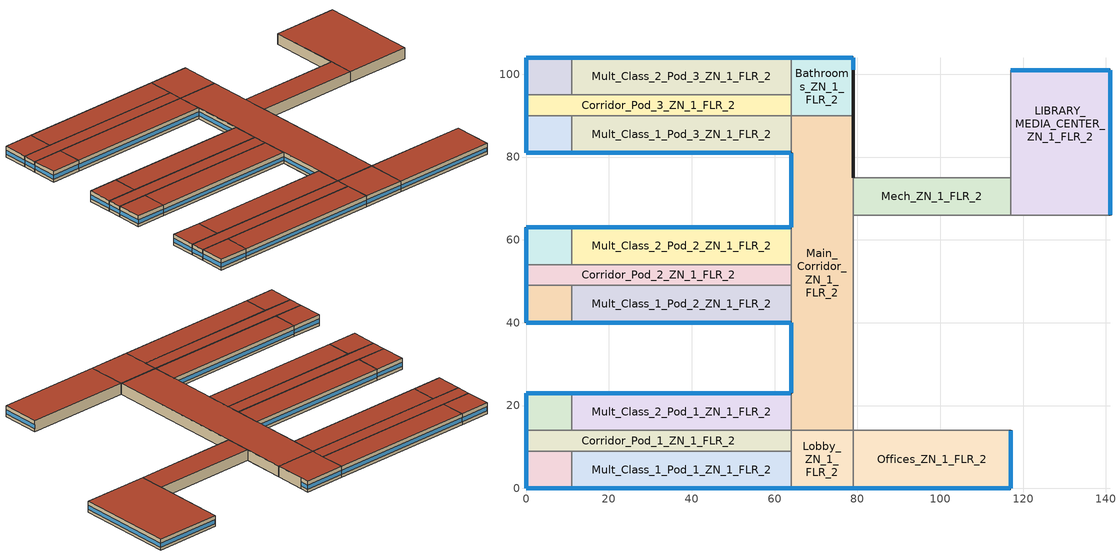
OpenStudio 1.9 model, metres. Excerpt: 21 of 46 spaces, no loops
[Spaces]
Mult_Class_2_Pod_3_ZN_1_FLR_2
 floor to Mult_Class_2_Pod_3_ZN_1_FLR_1: 64,104 64,95 11,95 11,104 z4
 wall outside: 64,104 11,104 z4:8
 wall to Bathrooms_ZN_1_FLR_2: 64,95 64,104 z4:8
 wall to Corner_Class_2_Pod_3_ZN_1_FLR_2: 11,104 11,95 z4:8
 wall to Corridor_Pod_3_ZN_1_FLR_2: 11,95 64,95 z4:8
 window: 63.95,104 11.05,104 z5.1:6.5
 roof outside: 64,95 64,104 11,104 11,95 z8
Main_Corridor_ZN_1_FLR_2
 floor to Main_Corridor_ZN_1_FLR_1: 79,90 79,14 64,14 64,90 z4
 wall outside: 64,40 64,23 / 79,75 79,90 / 64,81 64,63 z4:8
 wall to Corridor_Pod_2_ZN_1_FLR_2: 64,54 64,49 z4:8
 wall to Mech_ZN_1_FLR_2: 79,66 79,75 z4:8
 wall to Lobby_ZN_1_FLR_2: 64,14 79,14 z4:8
 wall to Mult_Class_1_Pod_2_ZN_1_FLR_2: 64,49 64,40 z4:8
 wall to Bathrooms_ZN_1_FLR_2: 79,90 64,90 z4:8
 wall to Gym_ZN_1_FLR_1: 79,14 79,66 z4:8
 wall to Mult_Class_1_Pod_3_ZN_1_FLR_2: 64,90 64,81 z4:8
 wall to Mult_Class_2_Pod_2_ZN_1_FLR_2: 64,63 64,54 z4:8
 wall to Mult_Class_2_Pod_1_ZN_1_FLR_2: 64,23 64,14 z4:8
 window: 64,39.95 64,23.05 / 64,80.95 64,63.05 z5.1:6.51
 roof outside: 79,14 79,90 64,90 64,14 z8
Corner_Class_2_Pod_3_ZN_1_FLR_2
 floor to Corner_Class_2_Pod_3_ZN_1_FLR_1: 11,104 11,95 0,95 0,104 z4
 wall outside: 11,104 0,104 0,95 z4:8
 wall to Corridor_Pod_3_ZN_1_FLR_2: 0,95 11,95 z4:8
 window: 10.95,104 0.05,104 z5.1:6.51; 0,103.95 0,95.05 z5.1:6.52
 roof outside: 11,95 11,104 0,104 0,95 z8
Lobby_ZN_1_FLR_2
 floor to Lobby_ZN_1_FLR_1: 79,14 79,0 64,0 64,14 z4
 wall outside: 64,0 79,0 z4:8
 wall to Offices_ZN_1_FLR_2: 79,0 79,14 z4:8
 wall to Corridor_Pod_1_ZN_1_FLR_2: 64,14 64,9 z4:8
 wall to Mult_Class_1_Pod_1_ZN_1_FLR_2: 64,9 64,0 z4:8
 window: 64.05,0 78.95,0 z5.1:6.51
 roof outside: 79,0 79,14 64,14 64,0 z8
Mech_ZN_1_FLR_2
 floor to Mech_ZN_1_FLR_1: 117,75 117,66 79,66 79,75 z4
 wall to LIBRARY_MEDIA_CENTER_ZN_1_FLR_2: 117,66 117,75 z4:8
 wall to Auditorium_ZN_1_FLR_1: 117,75 79,75 z4:8
 wall to Gym_ZN_1_FLR_1: 79,66 117,66 z4:8
 roof outside: 117,66 117,75 79,75 79,66 z8
Mult_Class_1_Pod_1_ZN_1_FLR_2
 floor to Mult_Class_1_Pod_1_ZN_1_FLR_1: 64,9 64,0 11,0 11,9 z4
 wall outside: 11,0 64,0 z4:8
 wall to Corridor_Pod_1_ZN_1_FLR_2: 64,9 11,9 z4:8
 wall to Corner_Class_1_Pod_1_ZN_1_FLR_2: 11,9 11,0 z4:8
 window: 11.05,0 63.95,0 z5.1:6.5
 roof outside: 64,0 64,9 11,9 11,0 z8
Corridor_Pod_2_ZN_1_FLR_2
 floor to Corridor_Pod_2_ZN_1_FLR_1: 64,54 64,49 0,49 0,54 z4
 wall outside: 0,54 0,49 z4:8
 wall to Mult_Class_2_Pod_2_ZN_1_FLR_2: 64,54 11,54 z4:8
 wall to Corner_Class_1_Pod_2_ZN_1_FLR_2: 0,49 11,49 z4:8
 wall to Corner_Class_2_Pod_2_ZN_1_FLR_2: 11,54 0,54 z4:8
 wall to Mult_Class_1_Pod_2_ZN_1_FLR_2: 11,49 64,49 z4:8
 window: 0,53.95 0,49.05 z5.1:6.53
 roof outside: 64,49 64,54 0,54 0,49 z8
LIBRARY_MEDIA_CENTER_ZN_1_FLR_2
 floor to Cafeteria_ZN_1_FLR_1: 141,101 141,75 117,75 117,101 z4
 floor to Kitchen_ZN_1_FLR_1: 141,75 141,66 117,66 117,75 z4
 wall outside: 141,66 141,101 117,101 z4:8
 wall to Aux_Gym_ZN_1_FLR_1: 117,66 141,66 z4:8
 wall to Auditorium_ZN_1_FLR_1: 117,101 117,75 z4:8
 window: 140.95,101 117.05,101 z5.1:6.51; 141,66.05 141,100.95 z5.1:6.52
 roof outside: 141,66 141,101 117,101 117,66 z8
Corridor_Pod_3_ZN_1_FLR_2
 floor to Corridor_Pod_3_ZN_1_FLR_1: 64,95 64,90 0,90 0,95 z4
 wall outside: 0,95 0,90 z4:8
 wall to Mult_Class_1_Pod_3_ZN_1_FLR_2: 11,90 64,90 z4:8
 wall to Corner_Class_1_Pod_3_ZN_1_FLR_2: 0,90 11,90 z4:8
 wall to Bathrooms_ZN_1_FLR_2: 64,90 64,95 z4:8
 window: 0,94.95 0,90.05 z5.1:6.53
 roof outside: 64,90 64,95 0,95 0,90 z8
Corner_Class_2_Pod_2_ZN_1_FLR_2
 floor to Corner_Class_2_Pod_2_ZN_1_FLR_1: 11,63 11,54 0,54 0,63 z4
 wall outside: 11,63 0,63 0,54 z4:8
 wall to Mult_Class_2_Pod_2_ZN_1_FLR_2: 11,54 11,63 z4:8
 window: 10.95,63 0.05,63 z5.1:6.51; 0,62.95 0,54.05 z5.1:6.52
 roof outside: 11,54 11,63 0,63 0,54 z8
Corridor_Pod_1_ZN_1_FLR_2
 floor to Corridor_Pod_1_ZN_1_FLR_1: 64,14 64,9 0,9 0,14 z4
 wall outside: 0,14 0,9 z4:8
 wall to Corner_Class_2_Pod_1_ZN_1_FLR_2: 11,14 0,14 z4:8
 wall to Mult_Class_2_Pod_1_ZN_1_FLR_2: 64,14 11,14 z4:8
 wall to Corner_Class_1_Pod_1_ZN_1_FLR_2: 0,9 11,9 z4:8
 window: 0,13.95 0,9.05 z5.1:6.53
 roof outside: 64,9 64,14 0,14 0,9 z8
Corner_Class_1_Pod_2_ZN_1_FLR_2
 floor to Corner_Class_1_Pod_2_ZN_1_FLR_1: 11,49 11,40 0,40 0,49 z4
 wall outside: 0,49 0,40 11,40 z4:8
 wall to Mult_Class_1_Pod_2_ZN_1_FLR_2: 11,40 11,49 z4:8
 window: 0.05,40 10.95,40 z5.1:6.51; 0,48.95 0,40.05 z5.1:6.52
 roof outside: 11,40 11,49 0,49 0,40 z8
Mult_Class_1_Pod_2_ZN_1_FLR_2
 floor to Mult_Class_1_Pod_2_ZN_1_FLR_1: 64,49 64,40 11,40 11,49 z4
 wall outside: 11,40 64,40 z4:8
 window: 11.05,40 63.95,40 z5.1:6.5
 roof outside: 64,40 64,49 11,49 11,40 z8
Offices_ZN_1_FLR_2
 floor to Offices_ZN_1_FLR_1: 117,14 117,0 79,0 79,14 z4
 wall outside: 79,0 117,0 117,14 z4:8
 wall to Gym_ZN_1_FLR_1: 117,14 79,14 z4:8
 window: 117,0.05 117,13.95 z5.1:6.51; 79.05,0 116.95,0 z5.1:6.5
 roof outside: 117,0 117,14 79,14 79,0 z8
Corner_Class_2_Pod_1_ZN_1_FLR_2
 floor to Corner_Class_2_Pod_1_ZN_1_FLR_1: 11,23 11,14 0,14 0,23 z4
 wall outside: 11,23 0,23 0,14 z4:8
 wall to Mult_Class_2_Pod_1_ZN_1_FLR_2: 11,14 11,23 z4:8
 window: 0,22.95 0,14.05 z5.1:6.52; 10.95,23 0.05,23 z5.1:6.51
 roof outside: 11,14 11,23 0,23 0,14 z8
Corner_Class_1_Pod_3_ZN_1_FLR_2
 floor to Corner_Class_1_Pod_3_ZN_1_FLR_1: 11,90 11,81 0,81 0,90 z4
 wall outside: 0,90 0,81 11,81 z4:8
 wall to Mult_Class_1_Pod_3_ZN_1_FLR_2: 11,81 11,90 z4:8
 window: 0.05,81 10.95,81 z5.1:6.51; 0,89.95 0,81.05 z5.1:6.52
 roof outside: 11,81 11,90 0,90 0,81 z8
Corner_Class_1_Pod_1_ZN_1_FLR_2
 floor to Corner_Class_1_Pod_1_ZN_1_FLR_1: 11,9 11,0 0,0 0,9 z4
 wall outside: 0,9 0,0 11,0 z4:8
 window: 0,8.95 0,0.05 z5.1:6.52; 0.05,0 10.95,0 z5.1:6.51
 roof outside: 11,0 11,9 0,9 0,0 z8
Mult_Class_2_Pod_1_ZN_1_FLR_2
 floor to Mult_Class_2_Pod_1_ZN_1_FLR_1: 64,23 64,14 11,14 11,23 z4
 wall outside: 64,23 11,23 z4:8
 window: 63.95,23 11.05,23 z5.1:6.5
 roof outside: 64,14 64,23 11,23 11,14 z8
Mult_Class_2_Pod_2_ZN_1_FLR_2
 floor to Mult_Class_2_Pod_2_ZN_1_FLR_1: 64,63 64,54 11,54 11,63 z4
 wall outside: 64,63 11,63 z4:8
 window: 63.95,63 11.05,63 z5.1:6.5
 roof outside: 64,54 64,63 11,63 11,54 z8
Bathrooms_ZN_1_FLR_2
 floor to Bathrooms_ZN_1_FLR_1: 79,104 79,90 64,90 64,104 z4
 wall outside: 79,90 79,101 79,104 64,104 z4:8
 window: 78.95,104 64.05,104 z5.1:6.51; 79,101.05 79,103.95 z5.1:6.55
 roof outside: 79,90 79,104 64,104 64,90 z8
Mult_Class_1_Pod_3_ZN_1_FLR_2
 floor to Mult_Class_1_Pod_3_ZN_1_FLR_1: 64,90 64,81 11,81 11,90 z4
 wall outside: 11,81 64,81 z4:8
 window: 11.05,81 63.95,81 z5.1:6.5
 roof outside: 64,81 64,90 11,90 11,81 z8
[Site]
El Paso International Ap  Ut_TX_USA: Latitude {deg}=31.77; Longitude {deg}=-106.5; Time Zone {hr}=-7; Elevation {m}=1186; Terrain=City
[Building]
DOE Ref Pre-1980-SecondarySchool-ASHRAE 169-2006-3B created: 2015-12-12 20:04:53 -0700: North Axis {deg}=0; Default Construction Set=DOE Ref Pre-1980 - SecSchl - ASHRAE 169-2006-3B
[Site:GroundTemperature:BuildingSurface]
20.133, 20.114, 20.098, 20.195, 20.555, 20.958, 22.367, 22.7, 22.775, 21.957, 20.592, 20.216
[Site:WaterMainsTemperature]
Calculation Method=Correlation; Annual Average Outdoor Air Temperature {C}=17.9417; Maximum Difference In Monthly Average Outdoor Air Temperatures {deltaC}=21.1
[SizingPeriod:DesignDay] Barometric Pressure {Pa}=87865; Sky Clearness=0; Rain Indicator=0; Snow Indicator=0; Day of Month=21; Daylight Saving Time Indicator=0; Humidity Indicating Type=Wetbulb; Dry-Bulb Temperature Range Modifier Type=DefaultMultipliers
Name | Maximum Dry-Bulb Temperature {C} | Daily Dry-Bulb Temperature Range {deltaC} | Humidity Indicating Conditions at Maximum Dry-Bulb {BasedOnField A3} | Wind Speed {m/s} | Wind Direction {deg} | Month | Day Type | Solar Model Indicator | ASHRAE Taub | ASHRAE Taud
El Paso International Ap  Ut Ann Clg .4% Condns DB=>MWB | 38.1 | 13 | 18.1 | 3.9 | 280 | 7 | SummerDesignDay | ASHRAETau | 0.605 | 1.547
El Paso International Ap  Ut Ann Htg 99.6% Condns DB | -5.2 | 0 | -5.2 | 2.2 | 20 | 12 | WinterDesignDay | ASHRAEClearSky
[Material:NoMass] Thermal Absorptance=0.9; Solar Absorptance=0.7
Name | Roughness | Thermal Resistance {m2-K/W} | Visible Absorptance
CP02 CARPET PAD | VeryRough | 0.21648 | 0.8
Typical Insulation R-2.17 | Smooth | 0.381975 | 0.7
Typical Carpet Pad | Smooth | 0.21648 | 0.8
Typical Insulation R-8.88 | Smooth | 1.56434 | 0.7
Typical Insulation | Smooth | 0.0282222 | 0.7
[Material]
Name | Roughness | Thickness {m} | Conductivity {W/m-K} | Density {kg/m3} | Specific Heat {J/kg-K} | Thermal Absorptance | Solar Absorptance | Visible Absorptance
100mm Normalweight concrete floor | MediumSmooth | 0.1016 | 2.31 | 2322 | 832
G01 13mm gypsum board | Smooth | 0.0127 | 0.16 | 800 | 1090 | 0.9 | 0.7 | 0.5
4 in. Normalweight Concrete Floor | MediumRough | 0.1016 | 2.31 | 2322 | 832 | 0.9 | 0.7 | 0.7
25mm Stucco | Smooth | 0.0254 | 0.72 | 1856 | 840 | 0.9 | 0.7 | 0.7
5/8 in. Gypsum Board | MediumSmooth | 0.0159 | 0.16 | 800 | 1090 | 0.9 | 0.7 | 0.7
Roof Membrane | VeryRough | 0.0095 | 0.16 | 1121.29 | 1460 | 0.9 | 0.77 | 0.7
Metal Roof Surface; F08 Metal surface | Smooth | 0.0008 | 45.28 | 7824 | 500 | 0.9 | 0.7 | 0.7
HW CONCRETE | Rough | 0.1016 | 1.31125 | 2240 | 837.36 | 0.9 | 0.7 | 0.7
8 in. Concrete Block Basement Wall | MediumRough | 0.2032 | 1.326 | 1842 | 912 | 0.9 | 0.7 | 0.7
G05 25mm wood | MediumSmooth | 0.0254 | 0.15 | 608 | 1630 | 0.9 | 0.5 | 0.5
Std Wood 6inch | MediumSmooth | 0.15 | 0.12 | 540 | 1210 | 0.9 | 0.7 | 0.7
[Construction]
Typical Insulated Exterior Mass Floor: 4 in. Normalweight Concrete Floor, Typical Carpet Pad
Typical Insulated Steel Framed Exterior Wall R-4.35: 25mm Stucco, 5/8 in. Gypsum Board, Typical Insulation R-2.17, 5/8 in. Gypsum Board
Typical IEAD Roof R-10.0: Roof Membrane, Typical Insulation R-8.88, Metal Roof Surface
Typical Interior Floor: 100mm Normalweight concrete floor, CP02 CARPET PAD
Typical Interior Wall: G01 13mm gypsum board, G01 13mm gypsum board
Typical Interior Ceiling: CP02 CARPET PAD, 100mm Normalweight concrete floor
ext-slab-mass: HW CONCRETE, CP02 CARPET PAD
Typical Insulated Basement Mass Wall: 8 in. Concrete Block Basement Wall
U 1.22 SHGC 0.54 Simple Glazing Window: U 1.22 SHGC 0.54 Simple Glazing
Typical Insulated Metal Door: F08 Metal surface, Typical Insulation
Typical Overhead Door: Typical Insulation
Typical Interior Window: Clear 3mm
Typical Interior Door; Typical Interior Partition: G05 25mm wood
InteriorFurnishings: Std Wood 6inch
[DefaultConstructionSet]
DOE Ref Pre-1980 - SecSchl - ASHRAE 169-2006-3B: Default Exterior Surface Constructions=Default Surface Constructions 1; Default Interior Surface Constructions=Default Surface Constructions 2; Default Ground Contact Surface Constructions=Default Surface Constructions 3; Default Exterior SubSurface Constructions=Default Sub Surface Constructions 1; Default Interior SubSurface Constructions=Default Sub Surface Constructions 2; Interior Partition Construction=Typical Interior Partition
[DefaultSurfaceConstructions]
Name | Floor Construction | Wall Construction | Roof Ceiling Construction
Default Surface Constructions 1 | Typical Insulated Exterior Mass Floor | Typical Insulated Steel Framed Exterior Wall R-4.35 | Typical IEAD Roof R-10.0
Default Surface Constructions 2 | Typical Interior Floor | Typical Interior Wall | Typical Interior Ceiling
Default Surface Constructions 3 | ext-slab-mass | Typical Insulated Basement Mass Wall
[DefaultSubSurfaceConstructions]
Name | Fixed Window Construction | Operable Window Construction | Door Construction | Overhead Door Construction | Tubular Daylight Dome Construction | Tubular Daylight Diffuser Construction
Default Sub Surface Constructions 1 | U 1.22 SHGC 0.54 Simple Glazing Window | U 1.22 SHGC 0.54 Simple Glazing Window | Typical Insulated Metal Door | Typical Overhead Door | Typical Interior Window | Typical Interior Window
Default Sub Surface Constructions 2 | Typical Interior Window | Typical Interior Window | Typical Interior Door
[WindowMaterial:SimpleGlazingSystem]
U 1.22 SHGC 0.54 Simple Glazing: U-Factor {W/m2-K}=6.92748; Solar Heat Gain Coefficient=0.54; Visible Transmittance=0.38
[WindowMaterial:Glazing]
Clear 3mm: Optical Data Type=SpectralAverage; Thickness {m}=0.003; Solar Transmittance at Normal Incidence=0.837; Front Side Solar Reflectance at Normal Incidence=0.075; Back Side Solar Reflectance at Normal Incidence=0.075; Visible Transmittance at Normal Incidence=0.898; Front Side Visible Reflectance at Normal Incidence=0.081; Back Side Visible Reflectance at Normal Incidence=0.081; Infrared Transmittance at Normal Incidence=0; Front Side Infrared Hemispherical Emissivity=0.84; Back Side Infrared Hemispherical Emissivity=0.84; Conductivity {W/m-K}=0.9; Dirt Correction Factor for Solar and Visible Transmittance=1; Solar Diffusing=No
[Space] Part of Total Floor Area=Yes
Name | Space Type | Thermal Zone
Mult_Class_2_Pod_1_ZN_1_FLR_2 | DOE Ref Pre-1980 - SecSchl - Classroom | Mult_Class_2_Pod_1_ZN_1_FLR_2 ZN
Mult_Class_2_Pod_3_ZN_1_FLR_2 | DOE Ref Pre-1980 - SecSchl - Classroom | Mult_Class_2_Pod_3_ZN_1_FLR_2 ZN
Main_Corridor_ZN_1_FLR_2 | DOE Ref Pre-1980 - SecSchl - Corridor | Main_Corridor_ZN_1_FLR_2 ZN
Bathrooms_ZN_1_FLR_2 | DOE Ref Pre-1980 - SecSchl - Restroom | Bathrooms_ZN_1_FLR_2 ZN
Corner_Class_2_Pod_3_ZN_1_FLR_2 | DOE Ref Pre-1980 - SecSchl - Classroom | Corner_Class_2_Pod_3_ZN_1_FLR_2 ZN
Lobby_ZN_1_FLR_2 | DOE Ref Pre-1980 - SecSchl - Lobby | Lobby_ZN_1_FLR_2 ZN
Mech_ZN_1_FLR_2 | DOE Ref Pre-1980 - SecSchl - Mechanical | Mech_ZN_1_FLR_2 ZN
Corridor_Pod_2_ZN_1_FLR_2 | DOE Ref Pre-1980 - SecSchl - Corridor | Corridor_Pod_2_ZN_1_FLR_2 ZN
Corner_Class_1_Pod_2_ZN_1_FLR_2 | DOE Ref Pre-1980 - SecSchl - Classroom | Corner_Class_1_Pod_2_ZN_1_FLR_2 ZN
Mult_Class_2_Pod_2_ZN_1_FLR_2 | DOE Ref Pre-1980 - SecSchl - Classroom | Mult_Class_2_Pod_2_ZN_1_FLR_2 ZN
Corridor_Pod_1_ZN_1_FLR_2 | DOE Ref Pre-1980 - SecSchl - Corridor | Corridor_Pod_1_ZN_1_FLR_2 ZN
Mult_Class_1_Pod_1_ZN_1_FLR_2 | DOE Ref Pre-1980 - SecSchl - Classroom | Mult_Class_1_Pod_1_ZN_1_FLR_2 ZN
Corner_Class_2_Pod_1_ZN_1_FLR_2 | DOE Ref Pre-1980 - SecSchl - Classroom | Corner_Class_2_Pod_1_ZN_1_FLR_2 ZN
Corner_Class_1_Pod_1_ZN_1_FLR_2 | DOE Ref Pre-1980 - SecSchl - Classroom | Corner_Class_1_Pod_1_ZN_1_FLR_2 ZN
LIBRARY_MEDIA_CENTER_ZN_1_FLR_2 | DOE Ref Pre-1980 - SecSchl - Library | LIBRARY_MEDIA_CENTER_ZN_1_FLR_2 ZN
Corridor_Pod_3_ZN_1_FLR_2 | DOE Ref Pre-1980 - SecSchl - Corridor | Corridor_Pod_3_ZN_1_FLR_2 ZN
Corner_Class_2_Pod_2_ZN_1_FLR_2 | DOE Ref Pre-1980 - SecSchl - Classroom | Corner_Class_2_Pod_2_ZN_1_FLR_2 ZN
Mult_Class_1_Pod_2_ZN_1_FLR_2 | DOE Ref Pre-1980 - SecSchl - Classroom | Mult_Class_1_Pod_2_ZN_1_FLR_2 ZN
Mult_Class_1_Pod_3_ZN_1_FLR_2 | DOE Ref Pre-1980 - SecSchl - Classroom | Mult_Class_1_Pod_3_ZN_1_FLR_2 ZN
Offices_ZN_1_FLR_2 | DOE Ref Pre-1980 - SecSchl - Office | Offices_ZN_1_FLR_2 ZN
Corner_Class_1_Pod_3_ZN_1_FLR_2 | DOE Ref Pre-1980 - SecSchl - Classroom | Corner_Class_1_Pod_3_ZN_1_FLR_2 ZN
[SpaceType] Standards Building Type=SecondarySchool
Name | Default Schedule Set | Design Specification Outdoor Air Object | Standards Space Type
DOE Ref Pre-1980 - SecSchl - Office | DOE Ref Pre-1980 - SecSchl - Office Schedule Set | DOE Ref Pre-1980 - SecSchl - Office Ventilation | Office
DOE Ref Pre-1980 - SecSchl - Library | DOE Ref Pre-1980 - SecSchl - Library Schedule Set | DOE Ref Pre-1980 - SecSchl - Library Ventilation | Library
DOE Ref Pre-1980 - SecSchl - Corridor | DOE Ref Pre-1980 - SecSchl - Corridor Schedule Set | DOE Ref Pre-1980 - SecSchl - Corridor Ventilation | Corridor
DOE Ref Pre-1980 - SecSchl - Classroom | DOE Ref Pre-1980 - SecSchl - Classroom Schedule Set | DOE Ref Pre-1980 - SecSchl - Classroom Ventilation | Classroom
DOE Ref Pre-1980 - SecSchl - Lobby | DOE Ref Pre-1980 - SecSchl - Lobby Schedule Set | DOE Ref Pre-1980 - SecSchl - Lobby Ventilation | Lobby
DOE Ref Pre-1980 - SecSchl - Mechanical | DOE Ref Pre-1980 - SecSchl - Mechanical Schedule Set | DOE Ref Pre-1980 - SecSchl - Mechanical Ventilation | Mechanical
DOE Ref Pre-1980 - SecSchl - Restroom | DOE Ref Pre-1980 - SecSchl - Restroom Schedule Set | DOE Ref Pre-1980 - SecSchl - Restroom Ventilation | Restroom
[DefaultScheduleSet] Lighting Schedule=SecondarySchool Bldg Light; Electric Equipment Schedule=SecondarySchool Bldg Equip; Infiltration Schedule=SecondarySchool Infil
Name | Number of People Schedule | People Activity Level Schedule
DOE Ref Pre-1980 - SecSchl - Office Schedule Set | SecondarySchool Office Occ | SecondarySchool Activity
DOE Ref Pre-1980 - SecSchl - Library Schedule Set; DOE Ref Pre-1980 - SecSchl - Corridor Schedule Set; DOE Ref Pre-1980 - SecSchl - Classroom Schedule Set; DOE Ref Pre-1980 - SecSchl - Mechanical Schedule Set; DOE Ref Pre-1980 - SecSchl - Restroom Schedule Set | SecondarySchool Bldg Occ | SecondarySchool Activity
DOE Ref Pre-1980 - SecSchl - Lobby Schedule Set
[Lights:Definition] Design Level Calculation Method=Watts/Area; Fraction Radiant=0.37; Fraction Visible=0.2; Return Air Fraction=0
Name | Watts per Space Floor Area {W/m2}
DOE Ref Pre-1980 - SecSchl - Office Lights Definition | 20.1285
DOE Ref Pre-1980 - SecSchl - Library Lights Definition | 16.3611
DOE Ref Pre-1980 - SecSchl - Corridor Lights Definition | 9.25696
DOE Ref Pre-1980 - SecSchl - Classroom Lights Definition | 21.5278
DOE Ref Pre-1980 - SecSchl - Lobby Lights Definition | 11.9479
DOE Ref Pre-1980 - SecSchl - Mechanical Lights Definition | 8.07293
DOE Ref Pre-1980 - SecSchl - Restroom Lights Definition | 9.57988
[Lights]
Name | Lights Definition | Space or SpaceType
DOE Ref Pre-1980 - SecSchl - Office Lights | DOE Ref Pre-1980 - SecSchl - Office Lights Definition | DOE Ref Pre-1980 - SecSchl - Office
DOE Ref Pre-1980 - SecSchl - Library Lights | DOE Ref Pre-1980 - SecSchl - Library Lights Definition | DOE Ref Pre-1980 - SecSchl - Library
DOE Ref Pre-1980 - SecSchl - Corridor Lights | DOE Ref Pre-1980 - SecSchl - Corridor Lights Definition | DOE Ref Pre-1980 - SecSchl - Corridor
DOE Ref Pre-1980 - SecSchl - Classroom Lights | DOE Ref Pre-1980 - SecSchl - Classroom Lights Definition | DOE Ref Pre-1980 - SecSchl - Classroom
DOE Ref Pre-1980 - SecSchl - Lobby Lights | DOE Ref Pre-1980 - SecSchl - Lobby Lights Definition | DOE Ref Pre-1980 - SecSchl - Lobby
DOE Ref Pre-1980 - SecSchl - Mechanical Lights | DOE Ref Pre-1980 - SecSchl - Mechanical Lights Definition | DOE Ref Pre-1980 - SecSchl - Mechanical
DOE Ref Pre-1980 - SecSchl - Restroom Lights | DOE Ref Pre-1980 - SecSchl - Restroom Lights Definition | DOE Ref Pre-1980 - SecSchl - Restroom
[DesignSpecification:OutdoorAir] Outdoor Air Method=Sum
Name | Outdoor Air Flow per Person {m3/s-person} | Outdoor Air Flow per Floor Area {m3/s-m2}
DOE Ref Pre-1980 - SecSchl - Office Ventilation | 0.00943895
DOE Ref Pre-1980 - SecSchl - Library Ventilation; DOE Ref Pre-1980 - SecSchl - Classroom Ventilation | 0.00799951
DOE Ref Pre-1980 - SecSchl - Corridor Ventilation; DOE Ref Pre-1980 - SecSchl - Lobby Ventilation |  | 0.000508
DOE Ref Pre-1980 - SecSchl - Mechanical Ventilation |  | 0.000254
DOE Ref Pre-1980 - SecSchl - Restroom Ventilation |  | 0.0048768
[People:Definition] Number of People Calculation Method=People/Area; Fraction Radiant=0.3
Name | People per Space Floor Area {person/m2}
DOE Ref Pre-1980 - SecSchl - Office People Definition | 0.0500522
DOE Ref Pre-1980 - SecSchl - Library People Definition | 0.229702
DOE Ref Pre-1980 - SecSchl - Corridor People Definition | 0.100212
DOE Ref Pre-1980 - SecSchl - Classroom People Definition | 0.249938
DOE Ref Pre-1980 - SecSchl - Mechanical People Definition | 0.0100104
DOE Ref Pre-1980 - SecSchl - Restroom People Definition | 0.0999967
[People] Work Efficiency Schedule=Work Efficiency Schedule; Clothing Insulation Schedule=Clothing Schedule; Air Velocity Schedule=Air Velocity Schedule
Name | People Definition | Space or SpaceType
DOE Ref Pre-1980 - SecSchl - Office People | DOE Ref Pre-1980 - SecSchl - Office People Definition | DOE Ref Pre-1980 - SecSchl - Office
DOE Ref Pre-1980 - SecSchl - Library People | DOE Ref Pre-1980 - SecSchl - Library People Definition | DOE Ref Pre-1980 - SecSchl - Library
DOE Ref Pre-1980 - SecSchl - Corridor People | DOE Ref Pre-1980 - SecSchl - Corridor People Definition | DOE Ref Pre-1980 - SecSchl - Corridor
DOE Ref Pre-1980 - SecSchl - Classroom People | DOE Ref Pre-1980 - SecSchl - Classroom People Definition | DOE Ref Pre-1980 - SecSchl - Classroom
DOE Ref Pre-1980 - SecSchl - Mechanical People | DOE Ref Pre-1980 - SecSchl - Mechanical People Definition | DOE Ref Pre-1980 - SecSchl - Mechanical
DOE Ref Pre-1980 - SecSchl - Restroom People | DOE Ref Pre-1980 - SecSchl - Restroom People Definition | DOE Ref Pre-1980 - SecSchl - Restroom
[SpaceInfiltration:DesignFlowRate] Design Flow Rate Calculation Method=Flow/ExteriorWallArea; Flow per Exterior Surface Area {m3/s-m2}=0.00113386
Name | Space or SpaceType
DOE Ref Pre-1980 - SecSchl - Office Infiltration | DOE Ref Pre-1980 - SecSchl - Office
DOE Ref Pre-1980 - SecSchl - Library Infiltration | DOE Ref Pre-1980 - SecSchl - Library
DOE Ref Pre-1980 - SecSchl - Corridor Infiltration | DOE Ref Pre-1980 - SecSchl - Corridor
DOE Ref Pre-1980 - SecSchl - Classroom Infiltration | DOE Ref Pre-1980 - SecSchl - Classroom
DOE Ref Pre-1980 - SecSchl - Lobby Infiltration | DOE Ref Pre-1980 - SecSchl - Lobby
DOE Ref Pre-1980 - SecSchl - Mechanical Infiltration | DOE Ref Pre-1980 - SecSchl - Mechanical
DOE Ref Pre-1980 - SecSchl - Restroom Infiltration | DOE Ref Pre-1980 - SecSchl - Restroom
[ElectricEquipment:Definition] Design Level Calculation Method=Watts/Area; Fraction Latent=0; Fraction Radiant=0.5; Fraction Lost=0
Name | Watts per Space Floor Area {W/m2}
DOE Ref Pre-1980 - SecSchl - Office Electric Equipment Definition | 10.7639
DOE Ref Pre-1980 - SecSchl - Library Electric Equipment Definition; DOE Ref Pre-1980 - SecSchl - Classroom Electric Equipment Definition | 10.0104
DOE Ref Pre-1980 - SecSchl - Corridor Electric Equipment Definition; DOE Ref Pre-1980 - SecSchl - Lobby Electric Equipment Definition; DOE Ref Pre-1980 - SecSchl - Mechanical Electric Equipment Definition; DOE Ref Pre-1980 - SecSchl - Restroom Electric Equipment Definition | 3.98265
[ElectricEquipment]
Name | Electric Equipment Definition | Space or SpaceType
DOE Ref Pre-1980 - SecSchl - Office Electric Equipment | DOE Ref Pre-1980 - SecSchl - Office Electric Equipment Definition | DOE Ref Pre-1980 - SecSchl - Office
DOE Ref Pre-1980 - SecSchl - Library Electric Equipment | DOE Ref Pre-1980 - SecSchl - Library Electric Equipment Definition | DOE Ref Pre-1980 - SecSchl - Library
DOE Ref Pre-1980 - SecSchl - Corridor Electric Equipment | DOE Ref Pre-1980 - SecSchl - Corridor Electric Equipment Definition | DOE Ref Pre-1980 - SecSchl - Corridor
DOE Ref Pre-1980 - SecSchl - Classroom Electric Equipment | DOE Ref Pre-1980 - SecSchl - Classroom Electric Equipment Definition | DOE Ref Pre-1980 - SecSchl - Classroom
DOE Ref Pre-1980 - SecSchl - Lobby Electric Equipment | DOE Ref Pre-1980 - SecSchl - Lobby Electric Equipment Definition | DOE Ref Pre-1980 - SecSchl - Lobby
DOE Ref Pre-1980 - SecSchl - Mechanical Electric Equipment | DOE Ref Pre-1980 - SecSchl - Mechanical Electric Equipment Definition | DOE Ref Pre-1980 - SecSchl - Mechanical
DOE Ref Pre-1980 - SecSchl - Restroom Electric Equipment | DOE Ref Pre-1980 - SecSchl - Restroom Electric Equipment Definition | DOE Ref Pre-1980 - SecSchl - Restroom
[ThermostatSetpoint:DualSetpoint]
Name | Heating Setpoint Temperature Schedule | Cooling Setpoint Temperature Schedule
DOE Ref Pre-1980 - SecSchl - Office Thermostat; DOE Ref Pre-1980 - SecSchl - Library Thermostat; DOE Ref Pre-1980 - SecSchl - Classroom Thermostat; DOE Ref Pre-1980 - SecSchl - Lobby Thermostat | SecondarySchool HtgSetp | SecondarySchool ClgSetp
DOE Ref Pre-1980 - SecSchl - Corridor Thermostat; DOE Ref Pre-1980 - SecSchl - Mechanical Thermostat; DOE Ref Pre-1980 - SecSchl - Restroom Thermostat | SecondarySchool HtgSetp BathCorrMechKitchen | SecondarySchool ClgSetp BathCorrMechKitchen
[InternalMass:Definition]
Internal Mass Definition 1: Construction=InteriorFurnishings; Design Level Calculation Method=SurfaceArea/Area; Surface Area per Space Floor Area=2
[InternalMass] Internal Mass Definition=Internal Mass Definition 1
Name | Space or SpaceType
Corner_Class_1_Pod_1_ZN_1_FLR_2 Mass | Corner_Class_1_Pod_1_ZN_1_FLR_2
Mult_Class_1_Pod_1_ZN_1_FLR_2 Mass | Mult_Class_1_Pod_1_ZN_1_FLR_2
Corridor_Pod_1_ZN_1_FLR_2 Mass | Corridor_Pod_1_ZN_1_FLR_2
Corner_Class_2_Pod_1_ZN_1_FLR_2 Mass | Corner_Class_2_Pod_1_ZN_1_FLR_2
Mult_Class_2_Pod_1_ZN_1_FLR_2 Mass | Mult_Class_2_Pod_1_ZN_1_FLR_2
Corner_Class_1_Pod_2_ZN_1_FLR_2 Mass | Corner_Class_1_Pod_2_ZN_1_FLR_2
Mult_Class_1_Pod_2_ZN_1_FLR_2 Mass | Mult_Class_1_Pod_2_ZN_1_FLR_2
Corridor_Pod_2_ZN_1_FLR_2 Mass | Corridor_Pod_2_ZN_1_FLR_2
Corner_Class_2_Pod_2_ZN_1_FLR_2 Mass | Corner_Class_2_Pod_2_ZN_1_FLR_2
Mult_Class_2_Pod_2_ZN_1_FLR_2 Mass | Mult_Class_2_Pod_2_ZN_1_FLR_2
Corner_Class_1_Pod_3_ZN_1_FLR_2 Mass | Corner_Class_1_Pod_3_ZN_1_FLR_2
Mult_Class_1_Pod_3_ZN_1_FLR_2 Mass | Mult_Class_1_Pod_3_ZN_1_FLR_2
Corridor_Pod_3_ZN_1_FLR_2 Mass | Corridor_Pod_3_ZN_1_FLR_2
Corner_Class_2_Pod_3_ZN_1_FLR_2 Mass | Corner_Class_2_Pod_3_ZN_1_FLR_2
Mult_Class_2_Pod_3_ZN_1_FLR_2 Mass | Mult_Class_2_Pod_3_ZN_1_FLR_2
Main_Corridor_ZN_1_FLR_2 Mass | Main_Corridor_ZN_1_FLR_2
Lobby_ZN_1_FLR_2 Mass | Lobby_ZN_1_FLR_2
Bathrooms_ZN_1_FLR_2 Mass; Bathrooms_ZN_1_FLR_2 Mass 1 | Bathrooms_ZN_1_FLR_2
Offices_ZN_1_FLR_2 Mass | Offices_ZN_1_FLR_2
LIBRARY_MEDIA_CENTER_ZN_1_FLR_2 Mass | LIBRARY_MEDIA_CENTER_ZN_1_FLR_2
Mech_ZN_1_FLR_2 Mass | Mech_ZN_1_FLR_2
[ThermalZone] Use Ideal Air Loads=No
Name | Thermostat
Mech_ZN_1_FLR_2 ZN | DOE Ref Pre-1980 - SecSchl - Mechanical Thermostat
Corridor_Pod_1_ZN_1_FLR_2 ZN; Corridor_Pod_3_ZN_1_FLR_2 ZN; Corridor_Pod_2_ZN_1_FLR_2 ZN; Main_Corridor_ZN_1_FLR_2 ZN | DOE Ref Pre-1980 - SecSchl - Corridor Thermostat
Corner_Class_1_Pod_1_ZN_1_FLR_2 ZN; Mult_Class_2_Pod_1_ZN_1_FLR_2 ZN; Corner_Class_2_Pod_3_ZN_1_FLR_2 ZN; Corner_Class_2_Pod_2_ZN_1_FLR_2 ZN; Mult_Class_1_Pod_1_ZN_1_FLR_2 ZN; Mult_Class_2_Pod_3_ZN_1_FLR_2 ZN; Mult_Class_1_Pod_3_ZN_1_FLR_2 ZN; Corner_Class_2_Pod_1_ZN_1_FLR_2 ZN; Corner_Class_1_Pod_3_ZN_1_FLR_2 ZN; Mult_Class_1_Pod_2_ZN_1_FLR_2 ZN; Corner_Class_1_Pod_2_ZN_1_FLR_2 ZN; Mult_Class_2_Pod_2_ZN_1_FLR_2 ZN | DOE Ref Pre-1980 - SecSchl - Classroom Thermostat
LIBRARY_MEDIA_CENTER_ZN_1_FLR_2 ZN | DOE Ref Pre-1980 - SecSchl - Library Thermostat
Bathrooms_ZN_1_FLR_2 ZN | DOE Ref Pre-1980 - SecSchl - Restroom Thermostat
Lobby_ZN_1_FLR_2 ZN | DOE Ref Pre-1980 - SecSchl - Lobby Thermostat
Offices_ZN_1_FLR_2 ZN | DOE Ref Pre-1980 - SecSchl - Office Thermostat
[Controller:WaterCoil] Action=Normal; Controller Convergence Tolerance {deltaC}=0.0001; Minimum Actuated Flow {m3/s}=0
CAV_POD_1 Main Htg Coil Controller; Controller Water Coil 1; Controller Water Coil 2; Controller Water Coil 3; Controller Water Coil 4; Controller Water Coil 5; Controller Water Coil 6; Controller Water Coil 7; Controller Water Coil 8; Controller Water Coil 9; Controller Water Coil 10; CAV_POD_2 Main Htg Coil Controller; Controller Water Coil 11; Controller Water Coil 12; Controller Water Coil 13; Controller Water Coil 14; Controller Water Coil 15; Controller Water Coil 16; Controller Water Coil 17; Controller Water Coil 18; Controller Water Coil 19; Controller Water Coil 20; CAV_POD_3 Main Htg Coil Controller; Controller Water Coil 21; Controller Water Coil 22; Controller Water Coil 23; Controller Water Coil 24; Controller Water Coil 25; Controller Water Coil 26; Controller Water Coil 27; Controller Water Coil 28; Controller Water Coil 29; Controller Water Coil 30; CAV_OTHER Main Htg Coil Controller; Controller Water Coil 31; Controller Water Coil 32; Controller Water Coil 33; Controller Water Coil 34; Controller Water Coil 35; Controller Water Coil 36; Controller Water Coil 37; Controller Water Coil 38; Controller Water Coil 39; Controller Water Coil 40; Controller Water Coil 41
[Refrigeration:Compressor] Rated Return Gas Temperature {C}=18.3; Rated Subcooling {deltaC}=0
Name | Refrigeration Compressor Power Curve | Refrigeration Compressor Capacity Curve
Refrigeration Compressor 1 | Refrigeration Compressor Power Curve | Refrigeration Compressor Capacity Curve
Refrigeration Compressor 2 | Refrigeration Compressor Power Curve 1 | Refrigeration Compressor Capacity Curve 1
[Exterior:Lights:Definition]
NonDimming Exterior Lights Def: Design Level {W}=21874
[Exterior:Lights]
NonDimming Exterior Lights Def: Exterior Lights Definition=NonDimming Exterior Lights Def; Schedule=SecondarySchool Exterior Lights Always On; Control Option=AstronomicalClock
[Schedule:Ruleset]
Name | Default Day Schedule | Summer Design Day Schedule | Winter Design Day Schedule
SecondarySchool Bldg Light | SecondarySchool Bldg Light Default | SecondarySchool Bldg Light Summer Design Day | SecondarySchool Bldg Light Winter Design Day
SecondarySchool Office Occ | SecondarySchool Office Occ Default | SecondarySchool Office Occ Summer Design Day | SecondarySchool Office Occ Winter Design Day
SecondarySchool Activity | SecondarySchool Activity Default | SecondarySchool Activity Summer Design Day | SecondarySchool Activity Winter Design Day
Clothing Schedule | Clothing Schedule Default Winter Clothes
Air Velocity Schedule | Air Velocity Schedule Default
Work Efficiency Schedule | Work Efficiency Schedule Default
SecondarySchool Infil | SecondarySchool Infil Default | SecondarySchool Infil Summer Design Day | SecondarySchool Infil Winter Design Day
SecondarySchool Bldg Equip | SecondarySchool Bldg Equip Default | SecondarySchool Bldg Equip Summer Design Day | SecondarySchool Bldg Equip Winter Design Day
SecondarySchool HtgSetp | SecondarySchool HtgSetp Default | SecondarySchool HtgSetp Summer Design Day | SecondarySchool HtgSetp Winter Design Day
SecondarySchool ClgSetp | SecondarySchool ClgSetp Default | SecondarySchool ClgSetp Summer Design Day | SecondarySchool ClgSetp Winter Design Day
SecondarySchool Bldg Occ | SecondarySchool Bldg Occ Default | SecondarySchool Bldg Occ Summer Design Day | SecondarySchool Bldg Occ Winter Design Day
SecondarySchool HtgSetp BathCorrMechKitchen | SecondarySchool HtgSetp BathCorrMechKitchen Default | SecondarySchool HtgSetp BathCorrMechKitchen Summer Design Day | SecondarySchool HtgSetp BathCorrMechKitchen Winter Design Day
SecondarySchool ClgSetp BathCorrMechKitchen | SecondarySchool ClgSetp BathCorrMechKitchen Default | SecondarySchool ClgSetp BathCorrMechKitchen Summer Design Day | SecondarySchool ClgSetp BathCorrMechKitchen Winter Design Day
SecondarySchool Exterior Lights Always On | SecondarySchool Exterior Lights Always On Default | SecondarySchool Exterior Lights Always On Summer Design Day | SecondarySchool Exterior Lights Always On Winter Design Day
[Schedule:Day]
SecondarySchool Bldg Light Default; SecondarySchool Bldg Light Wkdy Day: 7, 0, 0.1773, 21, 0, 0.9, 24, 0, 0.1773
SecondarySchool Bldg Light Wknd Day; SecondarySchool Bldg Light Winter Design Day; SecondarySchool Bldg Light Wknd Day 1; SecondarySchool Bldg Light Wknd Day 2: 24, 0, 0.1773
SecondarySchool Bldg Light Summer Design Day; SecondarySchool Bldg Light Wkdy|SmrDsn Day: 8, 0, 0.1773, 20, 0, 0.5, 24, 0, 0.1773
SecondarySchool Office Occ Default; SecondarySchool Office Occ Wkdy Day: 8, 0, 0, 17, 0, 0.95, 21, 0, 0.15, 24, 0, 0
SecondarySchool Office Occ Wknd Day; SecondarySchool Office Occ Winter Design Day; SecondarySchool Office Occ Wknd Day 1; SecondarySchool Office Occ Wknd Day 2; Work Efficiency Schedule Default; SecondarySchool Bldg Occ Wknd Day; SecondarySchool Bldg Occ Winter Design Day; SecondarySchool Bldg Occ Wknd Day 1; SecondarySchool Bldg Occ Wknd Day 2: 24, 0, 0
SecondarySchool Office Occ Summer Design Day; SecondarySchool Office Occ Wkdy|SmrDsn Day: 8, 0, 0, 17, 0, 0.5, 24, 0, 0
SecondarySchool Activity Default; SecondarySchool Activity Winter Design Day; SecondarySchool Activity Summer Design Day: 24, 0, 120
Clothing Schedule Default Winter Clothes; SecondarySchool Exterior Lights Always On Default; SecondarySchool Exterior Lights Always On Winter Design Day; SecondarySchool Exterior Lights Always On Summer Design Day: 24, 0, 1
Clothing Schedule Summer Clothes: 24, 0, 0.5
Air Velocity Schedule Default: 24, 0, 0.2
SecondarySchool Infil Default; SecondarySchool Infil Winter Design Day; SecondarySchool Infil Summer Design Day: 7, 0, 1, 21, 0, 0.5, 24, 0, 1
SecondarySchool Bldg Equip Default; SecondarySchool Bldg Equip Wkdy Day: 8, 0, 0.35, 17, 0, 0.95, 24, 0, 0.35
SecondarySchool Bldg Equip Wknd Day; SecondarySchool Bldg Equip Winter Design Day; SecondarySchool Bldg Equip Wknd Day 2: 24, 0, 0.35
SecondarySchool Bldg Equip Summer Design Day; SecondarySchool Bldg Equip Wkdy|SmrDsn Day: 8, 0, 0.25, 17, 0, 0.5, 24, 0, 0.25
SecondarySchool Bldg Equip Wknd Day 1: 24, 0, 0.25
SecondarySchool HtgSetp Default; SecondarySchool HtgSetp Wknd|Wkdy Day 1; SecondarySchool HtgSetp BathCorrMechKitchen Winter Design Day: 6, 0, 16, 21, 0, 21, 24, 0, 16
SecondarySchool HtgSetp Summer Design Day; SecondarySchool HtgSetp BathCorrMechKitchen Default; SecondarySchool HtgSetp BathCorrMechKitchen Summer Design Day: 24, 0, 16
SecondarySchool HtgSetp Winter Design Day: 24, 0, 21
SecondarySchool HtgSetp Wknd|Wkdy Day: 7, 0, 16, 18, 0, 21, 24, 0, 16
SecondarySchool ClgSetp Default; SecondarySchool ClgSetp Wknd|Wkdy Day 1; SecondarySchool ClgSetp BathCorrMechKitchen Summer Design Day: 6, 0, 27, 21, 0, 24, 24, 0, 27
SecondarySchool ClgSetp Summer Design Day: 24, 0, 24
SecondarySchool ClgSetp Winter Design Day; SecondarySchool ClgSetp BathCorrMechKitchen Default; SecondarySchool ClgSetp BathCorrMechKitchen Winter Design Day: 24, 0, 27
SecondarySchool ClgSetp Wknd|Wkdy Day: 7, 0, 27, 18, 0, 24, 24, 0, 27
SecondarySchool Bldg Occ Default; SecondarySchool Bldg Occ Wkdy Day: 8, 0, 0, 16, 0, 0.7, 21, 0, 0.15, 24, 0, 0
SecondarySchool Bldg Occ Summer Design Day; SecondarySchool Bldg Occ Wkdy|SmrDsn Day: 8, 0, 0, 21, 0, 0.15, 24, 0, 0
[Schedule:Rule] Date Specification Type=DateRange; Start Day=1
Name | Schedule Ruleset | Rule Order | Day Schedule | Apply Sunday | Apply Saturday | Start Month | End Month | End Day | Apply Monday | Apply Tuesday | Apply Wednesday | Apply Thursday | Apply Friday
Schedule Rule 1 | SecondarySchool Bldg Light | 4 | SecondarySchool Bldg Light Wknd Day | Yes | Yes | 1 | 6 | 30
Schedule Rule 2 | SecondarySchool Bldg Light | 3 | SecondarySchool Bldg Light Wkdy|SmrDsn Day |  |  | 7 | 9 | 1 | Yes | Yes | Yes | Yes | Yes
Schedule Rule 3 | SecondarySchool Bldg Light | 2 | SecondarySchool Bldg Light Wknd Day 1 | Yes | Yes | 7 | 9 | 1
Schedule Rule 4 | SecondarySchool Bldg Light | 1 | SecondarySchool Bldg Light Wkdy Day |  |  | 9 | 12 | 31 | Yes | Yes | Yes | Yes | Yes
Schedule Rule 5 | SecondarySchool Bldg Light | 0 | SecondarySchool Bldg Light Wknd Day 2 | Yes | Yes | 9 | 12 | 31
Schedule Rule 6 | SecondarySchool Office Occ | 4 | SecondarySchool Office Occ Wknd Day | Yes | Yes | 1 | 6 | 30
Schedule Rule 7 | SecondarySchool Office Occ | 3 | SecondarySchool Office Occ Wkdy|SmrDsn Day |  |  | 7 | 9 | 1 | Yes | Yes | Yes | Yes | Yes
Schedule Rule 8 | SecondarySchool Office Occ | 2 | SecondarySchool Office Occ Wknd Day 1 | Yes | Yes | 7 | 9 | 1
Schedule Rule 9 | SecondarySchool Office Occ | 1 | SecondarySchool Office Occ Wkdy Day |  |  | 9 | 12 | 31 | Yes | Yes | Yes | Yes | Yes
Schedule Rule 10 | SecondarySchool Office Occ | 0 | SecondarySchool Office Occ Wknd Day 2 | Yes | Yes | 9 | 12 | 31
Schedule Rule 11 | Clothing Schedule | 0 | Clothing Schedule Summer Clothes |  |  | 5 | 9 | 30
Schedule Rule 12 | SecondarySchool Bldg Equip | 4 | SecondarySchool Bldg Equip Wknd Day | Yes | Yes | 1 | 6 | 30
Schedule Rule 13 | SecondarySchool Bldg Equip | 3 | SecondarySchool Bldg Equip Wkdy|SmrDsn Day |  |  | 7 | 9 | 1 | Yes | Yes | Yes | Yes | Yes
Schedule Rule 14 | SecondarySchool Bldg Equip | 2 | SecondarySchool Bldg Equip Wknd Day 1 | Yes | Yes | 7 | 9 | 1
Schedule Rule 15 | SecondarySchool Bldg Equip | 1 | SecondarySchool Bldg Equip Wkdy Day |  |  | 9 | 12 | 31 | Yes | Yes | Yes | Yes | Yes
Schedule Rule 16 | SecondarySchool Bldg Equip | 0 | SecondarySchool Bldg Equip Wknd Day 2 | Yes | Yes | 9 | 12 | 31
Schedule Rule 17 | SecondarySchool HtgSetp | 1 | SecondarySchool HtgSetp Wknd|Wkdy Day | Yes | Yes | 7 | 9 | 1 | Yes | Yes | Yes | Yes | Yes
Schedule Rule 18 | SecondarySchool HtgSetp | 0 | SecondarySchool HtgSetp Wknd|Wkdy Day 1 | Yes | Yes | 9 | 12 | 31 | Yes | Yes | Yes | Yes | Yes
Schedule Rule 19 | SecondarySchool ClgSetp | 1 | SecondarySchool ClgSetp Wknd|Wkdy Day | Yes | Yes | 7 | 9 | 1 | Yes | Yes | Yes | Yes | Yes
Schedule Rule 20 | SecondarySchool ClgSetp | 0 | SecondarySchool ClgSetp Wknd|Wkdy Day 1 | Yes | Yes | 9 | 12 | 31 | Yes | Yes | Yes | Yes | Yes
Schedule Rule 21 | SecondarySchool Bldg Occ | 4 | SecondarySchool Bldg Occ Wknd Day | Yes | Yes | 1 | 6 | 30
Schedule Rule 22 | SecondarySchool Bldg Occ | 3 | SecondarySchool Bldg Occ Wkdy|SmrDsn Day |  |  | 7 | 9 | 1 | Yes | Yes | Yes | Yes | Yes
Schedule Rule 23 | SecondarySchool Bldg Occ | 2 | SecondarySchool Bldg Occ Wknd Day 1 | Yes | Yes | 7 | 9 | 1
Schedule Rule 24 | SecondarySchool Bldg Occ | 1 | SecondarySchool Bldg Occ Wkdy Day |  |  | 9 | 12 | 31 | Yes | Yes | Yes | Yes | Yes
Schedule Rule 25 | SecondarySchool Bldg Occ | 0 | SecondarySchool Bldg Occ Wknd Day 2 | Yes | Yes | 9 | 12 | 31
[Curve:Bicubic] Minimum Value of x {BasedOnField A2}=-23.3; Maximum Value of x {BasedOnField A2}=7.2; Minimum Value of y {BasedOnField A3}=10; Maximum Value of y {BasedOnField A3}=60; Input Unit Type for X=Temperature; Input Unit Type for Y=Temperature
Name | Coefficient1 Constant | Coefficient2 x | Coefficient3 x**2 | Coefficient4 y | Coefficient5 y**2 | Coefficient6 x*y | Coefficient7 x**3 | Coefficient8 y**3 | Coefficient9 x**2*y | Coefficient10 x*y**2 | Output Unit Type
Refrigeration Compressor Power Curve; Refrigeration Compressor Power Curve 1 | 4451.46 | -166.108 | -5.35664 | 263.553 | -0.958849 | 8.09252 | -0.0239354 | 0.000633306 | 0.0778798 | -0.0167386 | Power
Refrigeration Compressor Capacity Curve; Refrigeration Compressor Capacity Curve 1 | 83249.9 | 3147.96 | 44.9276 | -1035.51 | 3.74692 | -37.3907 | 0.179897 | -0.0199971 | -0.481641 | 0.0428673 | Capacity
